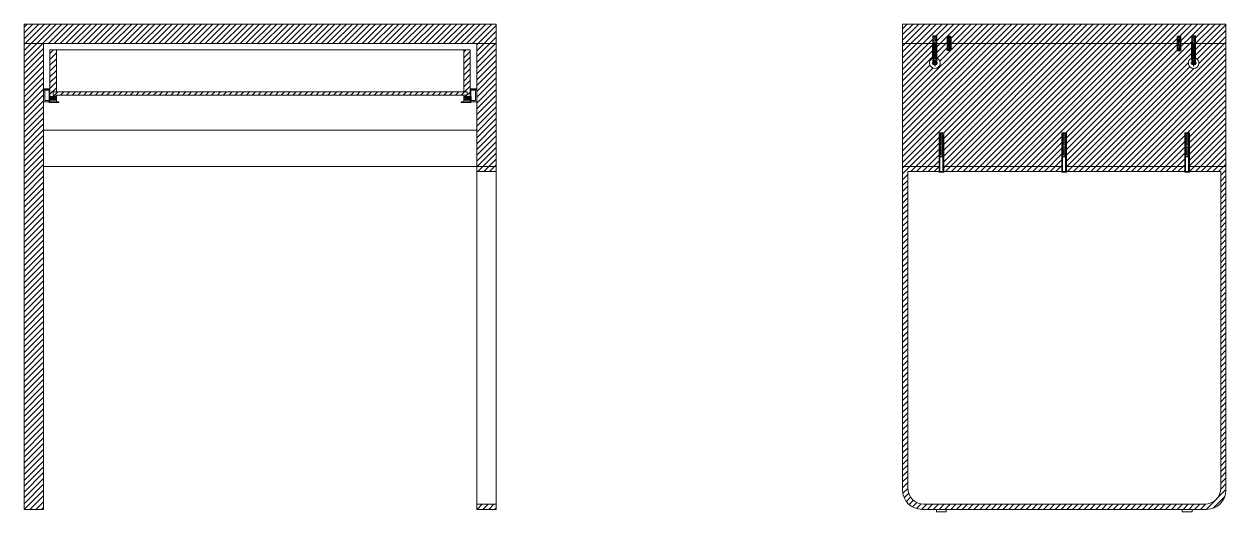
# Model space of a CAD drawing. Header units: millimetres. Extents: x 611 to 1410, y -779 to 516.
# Drawn here: x 1003.4 to 1189.3, y -56.1 to 19.3 of the extents above; entities that cross this region are included whole.
import ezdxf

# ---------------------------------------------------------------- set-up
doc = ezdxf.new("R2010")
doc.units = ezdxf.units.MM
doc.header["$LTSCALE"] = 100
doc.linetypes.add('CONTINUA', pattern=[0])
doc.layers.get('0').update_dxf_attribs({"plot": 0})
doc.layers.add('A-FURN', color=8, linetype='Continuous', lineweight=18)
doc.layers.add('PGF-ARREDO', color=73, linetype='Continuous')
doc.layers.add('TESTI', color=8, linetype='Continuous')

# ---------------------------------------------------------------- blocks, each defined once
blk = doc.blocks.new('v3')
at = {"color": 7, "linetype": 'CONTINUA', "ltscale": 0.02}
for p, q in [((742.28, 112.26), (742.4, 112.26)), ((742.2, 111.34), (742.48, 111.34))]:
    blk.add_line(p, q, dxfattribs=at)
at = {"layer": 'PGF-ARREDO', "color": 7}
for p, q in [((742.13, 111.97), (742.2, 112.01)), ((742.13, 111.97), (742.2, 111.96)), ((742.13, 111.79), (742.2, 111.83)), ((742.13, 111.79), (742.2, 111.78)), ((742.13, 111.62), (742.2, 111.65)), ((742.13, 111.62), (742.2, 111.6)), ((742.2, 112.01), (742.2, 112.18)), ((742.2, 112.01), (742.48, 112.05)), ((742.2, 111.96), (742.48, 112.01)), ((742.2, 111.83), (742.2, 111.96)), ((742.2, 111.83), (742.48, 111.87)), ((742.2, 111.78), (742.48, 111.83)), ((742.2, 111.65), (742.2, 111.78)), ((742.2, 111.65), (742.48, 111.69)), ((742.2, 111.6), (742.48, 111.65)), ((742.2, 111.47), (742.2, 111.6)), ((742.2, 111.47), (742.48, 111.51)), ((742.48, 112.05), (742.48, 112.18)), ((742.54, 112.04), (742.48, 112.05)), ((742.54, 112.04), (742.48, 112.01)), ((742.48, 111.87), (742.48, 112.01)), ((742.54, 111.86), (742.48, 111.87)), ((742.54, 111.86), (742.48, 111.83)), ((742.48, 111.69), (742.48, 111.83)), ((742.54, 111.69), (742.48, 111.65)), ((742.54, 111.69), (742.48, 111.69)), ((742.48, 111.51), (742.48, 111.65)), ((742.54, 111.51), (742.48, 111.51)), ((742.2, 111.34), (742.06, 111.2)), ((742.06, 111.2), (742.62, 111.2)), ((742.13, 111.44), (742.2, 111.47)), ((742.13, 111.44), (742.2, 111.42)), ((742.2, 111.42), (742.48, 111.47)), ((742.2, 111.34), (742.2, 111.42)), ((742.54, 111.51), (742.48, 111.47)), ((742.48, 111.34), (742.48, 111.47)), ((742.48, 111.34), (742.62, 111.2))]:
    blk.add_line(p, q, dxfattribs=at)
at = {"layer": 'PGF-ARREDO', "color": 7, "linetype": 'CONTINUA', "ltscale": 0.02}
for p, q in [((742.2, 112.18), (742.28, 112.26)), ((742.48, 112.18), (742.4, 112.26))]:
    blk.add_line(p, q, dxfattribs=at)
at = {"layer": 'PGF-ARREDO', "color": 7, "transparency": 33554687}
blk.add_line((742.59, 112.26), (742.59, 112.26), dxfattribs=at)
blk.add_line((742.59, 112.26), (742.59, 112.26), dxfattribs=at)
blk = doc.blocks.new('v1')
at = {"color": 7}
for p, q in [((739.29, 115.24), (738.79, 115.4)), ((739.18, 115.4), (738.79, 115.4)), ((739.29, 115.08), (738.79, 115.24)), ((739.29, 114.93), (738.79, 115.08)), ((739.29, 114.77), (738.79, 114.93)), ((739.29, 114.61), (738.79, 114.77)), ((739.29, 114.45), (738.79, 114.61)), ((739.29, 114.3), (738.79, 114.46)), ((739.29, 114.3), (738.79, 114.46)), ((739.29, 114.14), (738.79, 114.3)), ((739.29, 113.98), (738.79, 114.14)), ((739.29, 113.82), (738.79, 113.98)), ((739.29, 113.67), (738.79, 113.83)), ((739.29, 113.51), (738.79, 113.67)), ((739.29, 113.51), (738.79, 113.67)), ((739.29, 113.35), (738.79, 113.51)), ((739.29, 113.19), (738.79, 113.35)), ((739.29, 113.04), (738.79, 113.2)), ((739.29, 112.88), (738.79, 113.04)), ((739.29, 112.72), (738.79, 112.88)), ((739.29, 112.72), (738.79, 112.88)), ((739.29, 112.56), (738.79, 112.72)), ((739.29, 112.41), (738.79, 112.57)), ((739.29, 112.25), (738.79, 112.41)), ((739.3, 112.09), (738.79, 112.25)), ((739.29, 111.96), (738.79, 112.12)), ((739.4, 109.5), (738.69, 109.5)), ((739.4, 109.4), (738.69, 109.4))]:
    blk.add_line(p, q, dxfattribs=at)
blk.add_arc((738.98, 114.98), 0.467, 65.2043, 114.7957, dxfattribs=at)
at = {"layer": 'PGF-ARREDO', "color": 7, "linetype": 'CONTINUA', "ltscale": 0.02}
for p, q in [((738.79, 115.4), (738.79, 112.12)), ((739.18, 115.4), (739.18, 115.28)), ((739.3, 109.5), (739.29, 115.24)), ((738.79, 111.85), (738.84, 112.1)), ((738.79, 109.5), (738.79, 111.85)), ((738.79, 111.85), (739.3, 111.85)), ((739.3, 111.85), (739.3, 112.09)), ((738.69, 109.5), (738.69, 109.4)), ((739.4, 109.5), (739.4, 109.4))]:
    blk.add_line(p, q, dxfattribs=at)
blk = doc.blocks.new('v6')
at = {"layer": 'PGF-ARREDO', "color": 7}
for p, q in [((746.92, 113.31), (746.85, 113.27)), ((746.85, 111.27), (746.85, 113.27)), ((746.85, 112.59), (747.21, 111.27)), ((747, 111.27), (746.85, 111.84)), ((747.35, 111.53), (746.86, 113.27)), ((747.28, 113.34), (746.92, 113.34)), ((746.92, 113.34), (746.92, 113.31)), ((746.92, 113.31), (747.28, 113.31)), ((747.35, 112.28), (747.07, 113.27)), ((747.28, 113.31), (747.28, 113.34)), ((747.28, 113.31), (747.35, 113.27)), ((747.35, 113.03), (747.28, 113.27)), ((746.92, 111.23), (746.85, 111.27)), ((747.35, 111.27), (746.85, 111.27)), ((746.92, 111.23), (747.28, 111.23)), ((746.92, 111.2), (746.92, 111.23)), ((747.28, 111.2), (746.92, 111.2)), ((747.28, 111.23), (747.35, 111.27)), ((747.28, 111.23), (747.28, 111.2))]:
    blk.add_line(p, q, dxfattribs=at)
at = {"layer": 'PGF-ARREDO', "color": 7, "linetype": 'CONTINUA', "ltscale": 0.02}
for p, q in [((746.85, 113.27), (747.35, 113.27)), ((747.35, 113.27), (747.35, 111.27))]:
    blk.add_line(p, q, dxfattribs=at)
blk = doc.blocks.new('1')
at = {"layer": 'TESTI', "color": 7, "linetype": 'CONTINUA', "ltscale": 0.02}
for p, q in [((862.27, -149.53), (862.27, -147.38)), ((862.77, -147.38), (862.27, -147.38)), ((862.77, -149.53), (862.77, -147.38)), ((862.27, -149.53), (862.77, -149.53))]:
    blk.add_line(p, q, dxfattribs=at)
blk = doc.blocks.new('v2')
at = {"color": 7}
for p, q in [((741.34, 115.24), (740.84, 115.4)), ((741.34, 115.08), (740.84, 115.24)), ((741.34, 114.93), (740.84, 115.08)), ((741.34, 114.77), (740.84, 114.93)), ((741.34, 114.61), (740.84, 114.77)), ((741.34, 114.45), (740.84, 114.61)), ((741.34, 114.3), (740.84, 114.46)), ((740.92, 111.96), (740.92, 114.16)), ((740.96, 114.16), (740.96, 111.96)), ((741.06, 111.96), (741.06, 114.16)), ((741.1, 114.16), (741.1, 111.96)), ((741.21, 111.96), (741.21, 114.16)), ((741.25, 114.16), (741.25, 111.96)), ((740.79, 111.96), (740.92, 111.96)), ((740.79, 111.94), (741.39, 111.94)), ((740.96, 111.96), (741.06, 111.96)), ((741.1, 111.96), (741.21, 111.96)), ((741.25, 111.96), (741.39, 111.96)), ((741.34, 111.34), (740.84, 111.34)), ((740.84, 111.34), (740.84, 111.04)), ((741.34, 111.04), (740.84, 111.04)), ((741.34, 111.04), (741.34, 111.34))]:
    blk.add_line(p, q, dxfattribs=at)
blk.add_arc((741.04, 114.98), 0.467, 65.2043, 114.7957, dxfattribs=at)
at = {"layer": 'PGF-ARREDO', "color": 7, "linetype": 'CONTINUA', "ltscale": 0.02}
for p, q in [((740.84, 114.26), (740.84, 115.4)), ((741.23, 115.4), (741.23, 115.28)), ((741.34, 114.26), (741.34, 115.24)), ((740.79, 111.94), (740.79, 114.26)), ((740.79, 114.26), (741.39, 114.26)), ((740.79, 114.16), (741.39, 114.16)), ((740.84, 111.96), (740.84, 114.16)), ((741.34, 111.96), (741.34, 114.16)), ((741.39, 111.94), (741.39, 114.26)), ((740.89, 111.94), (740.89, 111.34)), ((741.29, 111.94), (741.29, 111.34)), ((740.84, 111.34), (740.84, 111.04)), ((741.34, 111.34), (741.34, 111.04)), ((741.34, 111.04), (741.34, 111.34))]:
    blk.add_line(p, q, dxfattribs=at)

msp = doc.modelspace()

# ---------------------------------------------------------------- hatches: boundary and pattern name
at = {"layer": 'A-FURN', "linetype": 'CONTINUA', "ltscale": 0.02}
h = msp.add_hatch(dxfattribs=at)
h.set_pattern_fill('ANSI31', color=8, scale=0.2)
h.set_pattern_definition([(45, (1038.8001, 18.2273), (-0.449013, 0.449013), [])])
h.paths.add_polyline_path([(1076.42, 19.25), (1003.42, 19.25), (1003.42, 16.25), (1006.42, 16.25), (1073.42, 16.25), (1076.42, 16.25)])
h.paths.add_polyline_path([(1006.42, 16.25), (1003.42, 16.25), (1003.42, -55.75), (1006.42, -55.75), (1006.42, -3.75)])
h.paths.add_polyline_path([(1076.42, 16.25), (1073.42, 16.25), (1073.42, -2.75), (1076.42, -2.75), (1076.42, -2.72)])
h.paths.add_polyline_path([(1076.42, -2.75), (1073.42, -2.75), (1073.42, -3.55), (1076.42, -3.55)])
h.paths.add_polyline_path([(1076.42, -54.95), (1073.42, -54.95), (1073.42, -55.75), (1076.42, -55.75)])
h.paths.add_polyline_path([(1008.42, 15.25), (1007.42, 15.25), (1007.42, 8.03), (1008.42, 8.03), (1008.42, 8.25), (1007.92, 8.25), (1007.92, 8.75), (1008.42, 8.75)])
h.paths.add_polyline_path([(1071.92, 8.75), (1039.92, 8.75), (1008.42, 8.75), (1007.92, 8.75), (1007.92, 8.25), (1008.42, 8.25), (1071.42, 8.25), (1071.92, 8.25)])
h.paths.add_polyline_path([(1072.42, 15.25), (1071.42, 15.25), (1071.42, 8.75), (1071.92, 8.75), (1071.92, 8.25), (1071.42, 8.25), (1071.42, 8.03), (1072.42, 8.03)])
h = msp.add_hatch(dxfattribs=at)
h.set_pattern_fill('ANSI31', color=8, scale=0.2)
h.paths.add_polyline_path([(1189.27, 19.25), (1139.27, 19.25), (1139.27, 16.25), (1143.96, 16.25), (1143.96, 17.44), (1144.56, 17.44), (1144.56, 16.25), (1144.57, 16.25), (1146.23, 16.25), (1146.23, 17.32), (1146.73, 17.32), (1146.73, 16.25), (1181.79, 16.25), (1181.79, 17.32), (1182.3, 17.32), (1182.3, 17.32), (1182.3, 16.25), (1183.97, 16.25), (1183.97, 17.44), (1184.57, 17.44), (1184.57, 16.25), (1189.27, 16.25)])
h.paths.add_polyline_path([(1189.27, 16.25), (1184.57, 16.25), (1184.57, 13.99, -0.309492), (1185.09, 13.23, -1), (1183.45, 13.23, -0.30826), (1183.97, 13.99), (1183.97, 16.25), (1182.3, 16.25), (1182.3, 15.18), (1181.79, 15.18), (1181.79, 16.25), (1146.73, 16.25), (1146.73, 15.18), (1146.23, 15.18), (1146.23, 16.25), (1144.57, 16.25), (1144.56, 16.25), (1144.56, 13.99, -0.30826), (1145.08, 13.23, -1), (1143.43, 13.23, -0.309492), (1143.96, 13.99), (1143.96, 16.25), (1139.27, 16.25), (1139.27, -2.75), (1144.91, -2.75), (1144.91, 2.44), (1145.63, 2.44), (1145.63, -2.75), (1163.91, -2.75), (1163.91, 2.44), (1164.62, 2.44), (1164.62, -2.75), (1182.91, -2.75), (1182.91, 2.44), (1183.63, 2.44), (1183.63, -2.75), (1189.27, -2.75)])
h.paths.add_polyline_path([(1163.91, -2.75), (1145.63, -2.75), (1145.63, -3.55), (1163.91, -3.55)], flags=17)
h.paths.add_polyline_path([(1144.91, -2.75), (1139.27, -2.75), (1139.27, -52.75, 0.414214), (1142.27, -55.75), (1186.27, -55.75, 0.414214), (1189.27, -52.75), (1189.27, -2.75), (1183.63, -2.75), (1183.63, -3.55), (1188.47, -3.55), (1188.47, -52.45, -0.414214), (1185.97, -54.95), (1142.57, -54.95, -0.414214), (1140.07, -52.45), (1140.07, -3.55), (1144.91, -3.55)])
h.paths.add_polyline_path([(1182.91, -2.75), (1164.62, -2.75), (1164.62, -3.55), (1182.91, -3.55)], flags=17)

# ---------------------------------------------------------------- linework, layer by layer
at = {"layer": 'A-FURN', "color": 4}
for p, q in [((1003.42, -55.75), (1003.42, 19.25)), ((1076.42, 19.25), (1003.42, 19.25)), ((1006.42, 16.25), (1003.42, 16.25)), ((1006.42, -3.75), (1006.42, 16.25)), ((1073.42, 16.25), (1006.42, 16.25)), ((1007.42, 8.03), (1007.42, 15.25)), ((1039.92, 15.25), (1008.42, 15.25)), ((1008.42, 8.75), (1008.42, 15.25)), ((1039.92, 15.25), (1071.42, 15.25)), ((1071.42, 8.75), (1071.42, 15.25)), ((1072.42, 8.03), (1072.42, 15.25)), ((1073.42, 16.25), (1076.42, 16.25)), ((1139.27, -2.75), (1139.27, 16.25)), ((1189.27, -2.75), (1189.27, 16.25)), ((1007.42, 7.25), (1007.42, 7.45)), ((1039.92, 8.75), (1007.92, 8.75)), ((1007.92, 8.25), (1007.92, 8.75)), ((1007.92, 8.25), (1007.92, 8.75)), ((1039.92, 8.25), (1007.92, 8.25)), ((1008.42, 7.25), (1008.42, 8.25)), ((1008.42, 7.25), (1008.42, 8.25)), ((1039.92, 8.75), (1071.92, 8.75)), ((1039.92, 8.25), (1071.92, 8.25)), ((1071.42, 7.25), (1071.42, 8.25)), ((1071.42, 7.25), (1071.42, 8.25)), ((1071.92, 8.25), (1071.92, 8.75)), ((1071.92, 8.25), (1071.92, 8.75)), ((1072.42, 7.25), (1072.42, 7.45)), ((1140.07, -52.45), (1140.07, -3.55)), ((1140.07, -3.55), (1144.91, -3.55)), ((1145.63, -3.55), (1188.47, -3.55)), ((1006.42, -3.75), (1006.42, -55.75)), ((1003.42, -55.75), (1006.42, -55.75)), ((1073.42, -54.95), (1076.42, -54.95)), ((1073.42, -55.75), (1076.42, -55.75)), ((1142.27, -55.75), (1186.27, -55.75)), ((1142.57, -54.95), (1185.97, -54.95))]:
    msp.add_line(p, q, dxfattribs=at)
at = {"layer": 'A-FURN', "color": 4, "linetype": 'CONTINUA', "ltscale": 0.1}
for p, q in [((1076.42, 19.25), (1076.42, -3.12)), ((1073.42, -3.15), (1073.42, 16.25)), ((1008.42, 8.75), (1071.42, 8.75)), ((1008.42, 8.25), (1071.42, 8.25)), ((1073.42, -2.75), (1073.42, -3.55)), ((1073.42, -2.75), (1076.42, -2.75)), ((1073.42, -3.55), (1076.42, -3.55)), ((1076.42, -2.72), (1076.42, -3.52)), ((1188.47, -3.55), (1188.47, -52.45)), ((1189.27, -2.75), (1189.27, -52.75)), ((1073.42, -54.95), (1073.42, -55.75)), ((1076.42, -54.95), (1076.42, -55.75))]:
    msp.add_line(p, q, dxfattribs=at)
at = {"layer": 'A-FURN', "color": 7}
for p, q in [((1139.27, 19.25), (1189.27, 19.25)), ((1143.84, 13.2), (1143.84, 13.25)), ((1143.84, 13.25), (1144.24, 13.25)), ((1144.24, 13.2), (1143.84, 13.2)), ((1144.24, 13.25), (1144.24, 13.73)), ((1144.24, 13.73), (1144.28, 13.73)), ((1144.24, 12.73), (1144.24, 13.2)), ((1144.28, 13.73), (1144.28, 13.25)), ((1144.28, 13.25), (1144.68, 13.25)), ((1144.28, 13.2), (1144.28, 12.73)), ((1144.68, 13.2), (1144.28, 13.2)), ((1144.68, 13.25), (1144.68, 13.2)), ((1184.25, 13.25), (1183.85, 13.25)), ((1183.85, 13.25), (1183.85, 13.2)), ((1183.85, 13.2), (1184.25, 13.2)), ((1184.29, 13.73), (1184.25, 13.73)), ((1184.25, 13.73), (1184.25, 13.25)), ((1184.25, 13.2), (1184.25, 12.73)), ((1184.29, 13.25), (1184.29, 13.73)), ((1184.69, 13.25), (1184.29, 13.25)), ((1184.29, 12.73), (1184.29, 13.2)), ((1184.29, 13.2), (1184.69, 13.2)), ((1184.69, 13.2), (1184.69, 13.25)), ((1144.28, 12.73), (1144.24, 12.73)), ((1184.25, 12.73), (1184.29, 12.73)), ((1073.42, -54.95), (1073.42, -3.55)), ((1076.42, -54.95), (1076.42, -3.52))]:
    msp.add_line(p, q, dxfattribs=at)
at = {"layer": 'A-FURN', "color": 4, "linetype": 'CONTINUA', "ltscale": 0.02}
for p, q in [((1139.27, 19.25), (1189.27, 19.25)), ((1139.27, 16.25), (1139.27, 19.25)), ((1189.27, 16.25), (1189.27, 19.25)), ((1008.42, 15.25), (1007.42, 15.25)), ((1071.42, 15.25), (1072.42, 15.25)), ((1144.57, 16.25), (1139.27, 16.25)), ((1146.23, 16.25), (1144.57, 16.25)), ((1181.79, 16.25), (1146.73, 16.25)), ((1189.27, 16.25), (1182.3, 16.25)), ((1008.42, 7.25), (1007.42, 7.25)), ((1007.42, 7.25), (1008.42, 7.25)), ((1071.42, 7.25), (1072.42, 7.25)), ((1072.42, 7.25), (1071.42, 7.25)), ((1144.91, -2.75), (1139.27, -2.75)), ((1139.27, -52.75), (1139.27, -2.75)), ((1163.91, -2.75), (1145.63, -2.75)), ((1182.91, -2.75), (1164.62, -2.75)), ((1189.27, -2.75), (1183.63, -2.75))]:
    msp.add_line(p, q, dxfattribs=at)
at = {"layer": 'A-FURN', "color": 3, "linetype": 'CONTINUA', "ltscale": 0.02}
for p, q in [((1143.96, 13.01), (1143.96, 17.44)), ((1144.56, 17.44), (1143.96, 17.44)), ((1144.56, 13.01), (1144.56, 17.44)), ((1183.97, 17.44), (1184.57, 17.44)), ((1183.97, 13.01), (1183.97, 17.44)), ((1184.57, 13.01), (1184.57, 17.44)), ((1143.96, 13.01), (1144.56, 13.01)), ((1184.57, 13.01), (1183.97, 13.01)), ((1007.32, 8.03), (1008.41, 8.03)), ((1007.32, 7.47), (1008.41, 7.47)), ((1007.42, 8.03), (1008.42, 8.03)), ((1007.42, 7.47), (1008.42, 7.47)), ((1008.41, 8.03), (1008.41, 7.47)), ((1072.42, 8.03), (1071.42, 8.03)), ((1072.42, 7.47), (1071.42, 7.47)), ((1072.52, 8.03), (1071.44, 8.03)), ((1071.44, 8.03), (1071.44, 7.47)), ((1072.52, 7.47), (1071.44, 7.47)), ((1144.91, -3.55), (1144.91, 2.44)), ((1144.91, 2.44), (1145.63, 2.44)), ((1145.63, -3.55), (1145.63, 2.44)), ((1163.91, -3.55), (1163.91, 2.44)), ((1163.91, 2.44), (1164.62, 2.44)), ((1164.62, -3.55), (1164.62, 2.44)), ((1182.91, -3.55), (1182.91, 2.44)), ((1182.91, 2.44), (1183.63, 2.44)), ((1183.63, -3.55), (1183.63, 2.44))]:
    msp.add_line(p, q, dxfattribs=at)
at = {"layer": 'A-FURN', "color": 7, "linetype": 'CONTINUA', "ltscale": 0.1}
for p, q in [((1071.42, 15.25), (1008.42, 15.25)), ((1006.42, 9.25), (1006.42, 9.15)), ((1007.32, 9.25), (1006.42, 9.25)), ((1007.32, 9.15), (1006.42, 9.15)), ((1007.42, 9.25), (1007.32, 9.25)), ((1007.32, 9.15), (1007.32, 7.15)), ((1072.42, 9.25), (1072.52, 9.25)), ((1072.52, 9.25), (1073.42, 9.25)), ((1072.52, 9.15), (1072.52, 7.15)), ((1072.52, 9.15), (1073.42, 9.15)), ((1073.42, 9.25), (1073.42, 9.15)), ((1008.82, 7.15), (1007.32, 7.15)), ((1008.82, 7.25), (1007.42, 7.25)), ((1007.82, 7.25), (1007.82, 7.15)), ((1008.82, 7.25), (1008.82, 7.15)), ((1071.02, 7.25), (1072.42, 7.25)), ((1071.02, 7.25), (1071.02, 7.15)), ((1071.02, 7.15), (1072.52, 7.15)), ((1072.02, 7.25), (1072.02, 7.15)), ((1006.42, 2.85), (1073.42, 2.85)), ((1006.42, -2.75), (1073.42, -2.75))]:
    msp.add_line(p, q, dxfattribs=at)
at = {"layer": 'A-FURN', "color": 7, "linetype": 'CONTINUA', "ltscale": 0.02}
for p, q in [((1144.28, 13.73), (1144.24, 13.73)), ((1184.25, 13.73), (1184.29, 13.73)), ((1144.28, 12.73), (1144.24, 12.73)), ((1184.25, 12.73), (1184.29, 12.73)), ((1145.27, -55.75), (1144.52, -55.75)), ((1144.52, -55.75), (1144.52, -56.15)), ((1146.02, -55.75), (1145.27, -55.75)), ((1146.02, -55.75), (1146.02, -56.15)), ((1183.27, -55.75), (1182.52, -55.75)), ((1182.52, -55.75), (1182.52, -56.15)), ((1184.02, -55.75), (1183.27, -55.75)), ((1184.02, -55.75), (1184.02, -56.15)), ((1146.02, -56.15), (1144.52, -56.15)), ((1184.02, -56.15), (1182.52, -56.15))]:
    msp.add_line(p, q, dxfattribs=at)
at = {"layer": 'A-FURN', "color": 0, "linetype": 'CONTINUA', "ltscale": 0.1}
for p, q in [((1007.42, 9.25), (1006.42, 9.25)), ((1007.42, 9.05), (1006.62, 9.05)), ((1007.32, 7.45), (1006.62, 7.45)), ((1072.42, 9.25), (1073.42, 9.25)), ((1072.42, 9.05), (1073.22, 9.05)), ((1072.52, 7.45), (1073.22, 7.45)), ((1007.32, 7.25), (1006.42, 7.25)), ((1072.52, 7.25), (1073.42, 7.25))]:
    msp.add_line(p, q, dxfattribs=at)
at = {"layer": 'A-FURN', "color": 0}
for p, q in [((1006.62, 7.45), (1006.62, 9.05)), ((1073.22, 7.45), (1073.22, 9.05))]:
    msp.add_line(p, q, dxfattribs=at)
at = {"layer": 'A-FURN', "color": 7}
for centre, start, end in [((1144.26, 13.23), 111.2125, 68.5297), ((1184.27, 13.23), 111.4703, 68.7875)]:
    msp.add_arc(centre, 0.824, start, end, dxfattribs=at)
at = {"layer": 'A-FURN', "color": 4}
for centre, radius, start, end in [((1142.27, -52.75), 3, 180, 270), ((1142.57, -52.45), 2.5, 180, 270), ((1186.27, -52.75), 3, 270, 0)]:
    msp.add_arc(centre, radius, start, end, dxfattribs=at)
at = {"layer": 'A-FURN', "color": 4, "linetype": 'CONTINUA', "ltscale": 0.1}
msp.add_arc((1185.97, -52.45), 2.5, 270, 0, dxfattribs=at)

# ---------------------------------------------------------------- block references
at = {"layer": 'A-FURN', "color": 3, "linetype": 'CONTINUA', "xscale": -1}
for name, p in [('v2', (1885.35, -98.03)), ('1', (2009, 164.71)), ('v6', (1929.15, -96.02))]:
    msp.add_blockref(name, p, dxfattribs=at)
at = {"layer": 'A-FURN', "color": 3, "linetype": 'CONTINUA'}
for name, p in [('v6', (399.38, -96.02)), ('1', (319.52, 164.71)), ('v2', (443.18, -98.03)), ('v1', (406.22, -113.05)), ('v1', (425.22, -113.05)), ('v1', (444.22, -113.05))]:
    msp.add_blockref(name, p, dxfattribs=at)
at = {"layer": 'A-FURN', "color": 3, "linetype": 'CONTINUA', "rotation": 270}
msp.add_blockref('v3', (896.13, 750.09), dxfattribs=at)
at = {"layer": 'A-FURN', "color": 3, "linetype": 'CONTINUA', "xscale": -1, "rotation": 90}
msp.add_blockref('v3', (1183.72, 750.09), dxfattribs=at)

doc.saveas('drawing.dxf')
